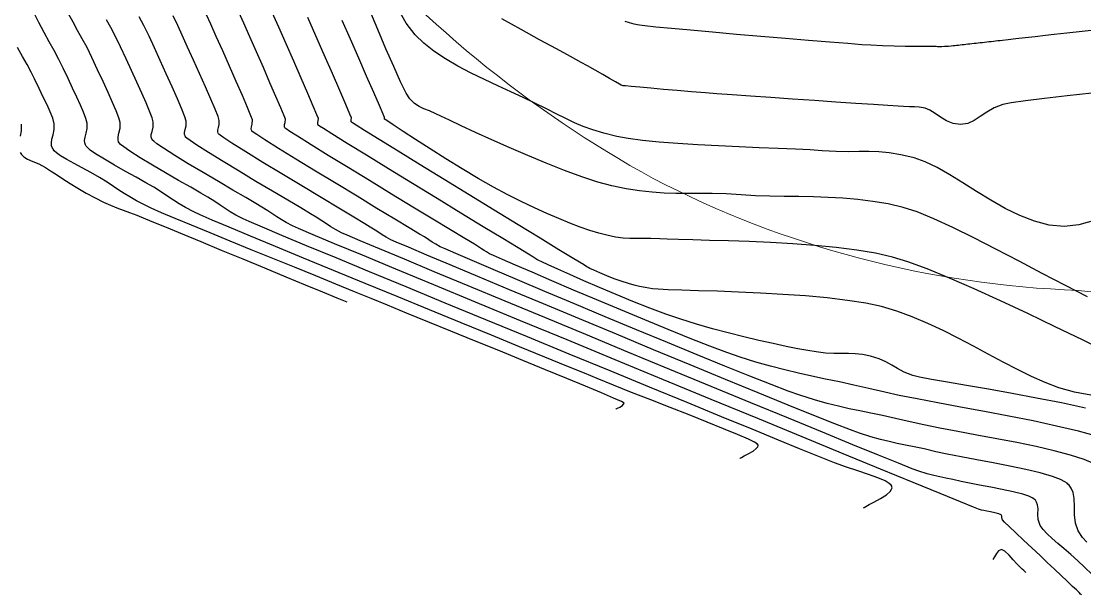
# Model space of a CAD drawing. Header units: millimetres. Extents: x 340454 to 342791, y 6993867 to 6995092.
# Drawn here: x 341734.6 to 341823, y 6994280.1 to 6994327.8 of the extents above; entities that cross this region are included whole.
import ezdxf

# ---------------------------------------------------------------- set-up
doc = ezdxf.new("R2010")
doc.units = ezdxf.units.MM
doc.header["$LTSCALE"] = 10
for name, color, linetype in [('T-HM-CURVA_INTERMEDIARIA', 45, 'Continuous'), ('T-HM-CURVA_MESTRA', 20, 'Continuous'), ('URB-Quadras', 3, 'Continuous')]:
    doc.layers.add(name, color=color, linetype=linetype)

msp = doc.modelspace()

# ---------------------------------------------------------------- linework, layer by layer
at = {"layer": 'T-HM-CURVA_INTERMEDIARIA', "color": 45, "linetype": 'Continuous', "lineweight": -3, "flags": 128}
for points, elevation in [([(341794.302, 6994291.456), (341794.347, 6994291.487), (341794.459, 6994291.554), (341794.671, 6994291.669), (341795, 6994291.841), (341795.411, 6994292.079), (341795.673, 6994292.279), (341795.795, 6994292.431), (341795.829, 6994292.532), (341795.828, 6994292.582), (341795.817, 6994292.607), (341795.746, 6994292.674), (341795.521, 6994292.811), (341795.024, 6994293.058), (341794.124, 6994293.457), (341792.968, 6994293.938), (341791.611, 6994294.484), (341790.112, 6994295.077), (341788.526, 6994295.699), (341786.909, 6994296.331), (341785.319, 6994296.956), (341783.812, 6994297.556), (341782.445, 6994298.112), (341781.392, 6994298.546), (341779.93, 6994299.146), (341778.117, 6994299.889), (341776.011, 6994300.752), (341773.673, 6994301.71), (341771.161, 6994302.739), (341768.534, 6994303.816), (341765.851, 6994304.917), (341763.171, 6994306.017), (341760.554, 6994307.094), (341758.057, 6994308.123), (341755.741, 6994309.081), (341753.665, 6994309.943), (341751.886, 6994310.686), (341750.466, 6994311.285), (341749.461, 6994311.718), (341748.932, 6994311.96), (341748.254, 6994312.321), (341747.714, 6994312.637), (341747.246, 6994312.936), (341746.784, 6994313.245), (341746.26, 6994313.592), (341745.608, 6994314.004), (341744.955, 6994314.387), (341744.151, 6994314.839), (341743.263, 6994315.331), (341742.361, 6994315.838), (341741.512, 6994316.332), (341740.786, 6994316.786), (341740.339, 6994317.103), (341740.105, 6994317.304), (341740.005, 6994317.417), (341739.974, 6994317.467), (341739.939, 6994317.542), (341739.892, 6994317.687), (341739.872, 6994317.896), (341739.911, 6994318.168), (341740.011, 6994318.516), (341740.094, 6994318.896), (341740.083, 6994319.335), (341739.977, 6994319.733), (341739.789, 6994320.237), (341739.533, 6994320.833), (341739.222, 6994321.51), (341738.87, 6994322.254), (341738.49, 6994323.054), (341738.096, 6994323.896), (341737.732, 6994324.635), (341737.339, 6994325.362), (341736.924, 6994326.1), (341736.495, 6994326.87), (341736.058, 6994327.695), (341735.62, 6994328.595)], 683), ([(341804.59, 6994287.353), (341804.647, 6994287.393), (341804.786, 6994287.479), (341805.045, 6994287.622), (341805.454, 6994287.835), (341805.999, 6994288.131), (341806.494, 6994288.447), (341806.79, 6994288.708), (341806.922, 6994288.904), (341806.957, 6994289.034), (341806.955, 6994289.099), (341806.944, 6994289.147), (341806.888, 6994289.244), (341806.727, 6994289.391), (341806.382, 6994289.593), (341805.773, 6994289.855), (341805.006, 6994290.133), (341804.123, 6994290.43), (341803.166, 6994290.75), (341802.177, 6994291.098), (341801.199, 6994291.477), (341800.514, 6994291.76), (341799.266, 6994292.272), (341797.52, 6994292.99), (341795.338, 6994293.886), (341792.785, 6994294.936), (341789.923, 6994296.112), (341786.817, 6994297.389), (341783.53, 6994298.741), (341780.124, 6994300.142), (341776.664, 6994301.566), (341773.213, 6994302.988), (341769.835, 6994304.381), (341766.592, 6994305.719), (341763.549, 6994306.977), (341760.769, 6994308.128), (341758.315, 6994309.147), (341756.25, 6994310.008), (341754.639, 6994310.684), (341753.545, 6994311.15), (341753.031, 6994311.381), (341752.435, 6994311.698), (341751.96, 6994311.976), (341751.548, 6994312.239), (341751.141, 6994312.511), (341750.68, 6994312.816), (341750.107, 6994313.178), (341749.522, 6994313.525), (341748.686, 6994314.007), (341747.683, 6994314.582), (341746.594, 6994315.211), (341745.501, 6994315.851), (341744.486, 6994316.462), (341743.631, 6994317.004), (341743.118, 6994317.359), (341742.86, 6994317.566), (341742.758, 6994317.671), (341742.731, 6994317.713), (341742.692, 6994317.796), (341742.648, 6994317.958), (341742.645, 6994318.19), (341742.716, 6994318.496), (341742.825, 6994318.906), (341742.828, 6994319.389), (341742.715, 6994319.788), (341742.498, 6994320.356), (341742.194, 6994321.065), (341741.821, 6994321.889), (341741.399, 6994322.802), (341740.944, 6994323.775), (341740.476, 6994324.784), (341740.071, 6994325.615), (341739.677, 6994326.355), (341739.291, 6994327.044), (341738.911, 6994327.719), (341738.535, 6994328.419)], 684), ([(341823.146, 6994284.5), (341822.785, 6994284.899), (341822.429, 6994285.44), (341822.19, 6994286.093), (341822.123, 6994286.773), (341822.126, 6994287.46), (341822.102, 6994288.13), (341821.996, 6994288.641), (341821.832, 6994289.001), (341821.671, 6994289.229), (341821.572, 6994289.338), (341821.502, 6994289.402), (341821.319, 6994289.53), (341820.949, 6994289.719), (341820.296, 6994289.965), (341819.268, 6994290.264), (341818.063, 6994290.552), (341816.742, 6994290.829), (341815.369, 6994291.094), (341814.005, 6994291.347), (341812.712, 6994291.587), (341811.552, 6994291.814), (341810.589, 6994292.027), (341809.621, 6994292.253), (341808.796, 6994292.43), (341808.069, 6994292.578), (341807.391, 6994292.716), (341806.717, 6994292.864), (341805.999, 6994293.041), (341805.19, 6994293.267), (341804.244, 6994293.562), (341803.496, 6994293.835), (341802.212, 6994294.335), (341800.463, 6994295.035), (341798.317, 6994295.905), (341795.843, 6994296.916), (341793.111, 6994298.038), (341790.189, 6994299.243), (341787.147, 6994300.502), (341784.054, 6994301.785), (341780.979, 6994303.064), (341777.992, 6994304.309), (341775.16, 6994305.492), (341772.555, 6994306.582), (341770.243, 6994307.552), (341768.296, 6994308.372), (341766.781, 6994309.014), (341765.769, 6994309.447), (341765.327, 6994309.643), (341764.915, 6994309.864), (341764.596, 6994310.056), (341764.311, 6994310.243), (341764.001, 6994310.45), (341763.604, 6994310.702), (341763.143, 6994310.98), (341762.242, 6994311.519), (341761.003, 6994312.26), (341759.527, 6994313.144), (341757.914, 6994314.114), (341756.265, 6994315.111), (341754.68, 6994316.076), (341753.26, 6994316.951), (341752.107, 6994317.677), (341751.443, 6994318.112), (341751.13, 6994318.333), (341751.021, 6994318.424), (341750.999, 6994318.45), (341750.974, 6994318.506), (341750.945, 6994318.611), (341750.943, 6994318.764), (341750.99, 6994318.964), (341751.061, 6994319.233), (341751.063, 6994319.55), (341750.955, 6994319.876), (341750.705, 6994320.495), (341750.346, 6994321.343), (341749.908, 6994322.35), (341749.422, 6994323.451), (341748.918, 6994324.578), (341748.429, 6994325.664), (341747.984, 6994326.643), (341747.615, 6994327.447), (341747.226, 6994328.247)], 687), ([(341823.636, 6994291.076), (341822.915, 6994291.376), (341821.781, 6994291.742), (341820.436, 6994292.099), (341818.934, 6994292.444), (341817.328, 6994292.778), (341815.67, 6994293.1), (341814.014, 6994293.409), (341812.413, 6994293.704), (341810.92, 6994293.985), (341809.587, 6994294.251), (341808.468, 6994294.502), (341807.233, 6994294.791), (341806.153, 6994295.027), (341805.185, 6994295.226), (341804.284, 6994295.409), (341803.409, 6994295.594), (341802.516, 6994295.799), (341801.562, 6994296.042), (341800.504, 6994296.343), (341799.298, 6994296.72), (341798.329, 6994297.064), (341796.924, 6994297.601), (341795.151, 6994298.302), (341793.078, 6994299.138), (341790.772, 6994300.08), (341788.301, 6994301.099), (341785.733, 6994302.165), (341783.135, 6994303.249), (341780.576, 6994304.321), (341778.123, 6994305.354), (341775.843, 6994306.317), (341773.805, 6994307.181), (341772.077, 6994307.917), (341770.726, 6994308.495), (341769.819, 6994308.887), (341769.426, 6994309.063), (341769.043, 6994309.271), (341768.755, 6994309.452), (341768.472, 6994309.641), (341768.103, 6994309.876), (341767.701, 6994310.12), (341766.848, 6994310.634), (341765.636, 6994311.364), (341764.158, 6994312.255), (341762.505, 6994313.254), (341760.769, 6994314.307), (341759.042, 6994315.358), (341757.416, 6994316.353), (341755.982, 6994317.24), (341754.833, 6994317.962), (341754.18, 6994318.385), (341753.877, 6994318.594), (341753.775, 6994318.675), (341753.756, 6994318.696), (341753.729, 6994318.757), (341753.706, 6994318.872), (341753.725, 6994319.037), (341753.79, 6994319.265), (341753.808, 6994319.604), (341753.687, 6994319.944), (341753.397, 6994320.649), (341752.978, 6994321.63), (341752.47, 6994322.798), (341751.912, 6994324.064), (341751.346, 6994325.339), (341750.811, 6994326.535), (341750.348, 6994327.564), (341749.995, 6994328.335)], 688), ([(341824.05, 6994293.277), (341822.44, 6994293.723), (341820.634, 6994294.157), (341818.694, 6994294.577), (341816.677, 6994294.983), (341814.645, 6994295.37), (341812.658, 6994295.739), (341810.774, 6994296.085), (341809.054, 6994296.409), (341807.559, 6994296.706), (341806.347, 6994296.976), (341805.025, 6994297.288), (341803.778, 6994297.565), (341802.588, 6994297.819), (341801.437, 6994298.06), (341800.307, 6994298.301), (341799.181, 6994298.552), (341798.04, 6994298.824), (341796.867, 6994299.128), (341795.643, 6994299.476), (341794.351, 6994299.879), (341793.233, 6994300.268), (341791.821, 6994300.799), (341790.175, 6994301.445), (341788.354, 6994302.179), (341786.417, 6994302.974), (341784.424, 6994303.804), (341782.432, 6994304.642), (341780.502, 6994305.461), (341778.693, 6994306.234), (341777.063, 6994306.936), (341775.672, 6994307.538), (341774.579, 6994308.015), (341773.844, 6994308.339), (341773.524, 6994308.484), (341773.258, 6994308.629), (341773.057, 6994308.755), (341772.859, 6994308.887), (341772.602, 6994309.051), (341772.253, 6994309.263), (341771.449, 6994309.75), (341770.275, 6994310.461), (341768.814, 6994311.348), (341767.148, 6994312.359), (341765.363, 6994313.445), (341763.54, 6994314.556), (341761.765, 6994315.641), (341760.12, 6994316.652), (341758.688, 6994317.537), (341757.554, 6994318.247), (341756.917, 6994318.656), (341756.625, 6994318.852), (341756.528, 6994318.925), (341756.512, 6994318.942), (341756.491, 6994318.99), (341756.473, 6994319.08), (341756.488, 6994319.211), (341756.539, 6994319.391), (341756.553, 6994319.658), (341756.443, 6994319.956), (341756.169, 6994320.616), (341755.766, 6994321.556), (341755.272, 6994322.696), (341754.72, 6994323.955), (341754.149, 6994325.254), (341753.593, 6994326.51), (341753.088, 6994327.644), (341752.67, 6994328.575)], 689), ([(341823.207, 6994304.909), (341821.361, 6994305.851), (341819.447, 6994306.848), (341817.51, 6994307.863), (341815.593, 6994308.861), (341813.743, 6994309.806), (341812.003, 6994310.662), (341810.419, 6994311.391), (341809.035, 6994311.959), (341807.896, 6994312.33), (341806.627, 6994312.62), (341805.369, 6994312.837), (341804.12, 6994312.993), (341802.881, 6994313.098), (341801.65, 6994313.165), (341800.428, 6994313.204), (341799.213, 6994313.226), (341798.004, 6994313.244), (341796.802, 6994313.267), (341795.605, 6994313.308), (341794.413, 6994313.377), (341793.165, 6994313.449), (341792.024, 6994313.483), (341790.963, 6994313.494), (341789.958, 6994313.495), (341788.982, 6994313.501), (341788.012, 6994313.527), (341787.021, 6994313.588), (341785.984, 6994313.697), (341784.875, 6994313.87), (341783.67, 6994314.12), (341782.518, 6994314.435), (341781.196, 6994314.872), (341779.751, 6994315.403), (341778.232, 6994316.003), (341776.685, 6994316.646), (341775.157, 6994317.304), (341773.696, 6994317.953), (341772.35, 6994318.564), (341771.165, 6994319.112), (341770.189, 6994319.571), (341769.47, 6994319.914), (341769.054, 6994320.115), (341768.515, 6994320.354), (341768.065, 6994320.534), (341767.668, 6994320.717), (341767.288, 6994320.967), (341766.888, 6994321.349), (341766.585, 6994321.842), (341766.127, 6994322.777), (341765.554, 6994324.043), (341764.91, 6994325.528), (341764.236, 6994327.12), (341763.574, 6994328.707)], 693), ([(341823.861, 6994311.272), (341822.471, 6994310.896), (341821.25, 6994310.756), (341820.026, 6994310.864), (341818.796, 6994311.175), (341817.569, 6994311.648), (341816.353, 6994312.244), (341815.156, 6994312.922), (341813.986, 6994313.641), (341812.85, 6994314.362), (341811.756, 6994315.043), (341810.712, 6994315.646), (341809.725, 6994316.129), (341808.805, 6994316.451), (341807.684, 6994316.708), (341806.718, 6994316.864), (341805.854, 6994316.943), (341805.038, 6994316.97), (341804.214, 6994316.969), (341803.329, 6994316.965), (341802.329, 6994316.983), (341801.158, 6994317.045), (341800.169, 6994317.107), (341798.934, 6994317.168), (341797.503, 6994317.231), (341795.926, 6994317.298), (341794.253, 6994317.372), (341792.535, 6994317.453), (341790.822, 6994317.544), (341789.164, 6994317.648), (341787.611, 6994317.766), (341786.214, 6994317.9), (341785.023, 6994318.053), (341784.088, 6994318.226), (341783.006, 6994318.5), (341782.098, 6994318.774), (341781.308, 6994319.06), (341780.582, 6994319.369), (341779.866, 6994319.71), (341779.105, 6994320.095), (341778.246, 6994320.534), (341777.234, 6994321.037), (341776.298, 6994321.48), (341775.277, 6994321.947), (341774.199, 6994322.439), (341773.09, 6994322.958), (341771.979, 6994323.503), (341770.891, 6994324.077), (341769.855, 6994324.681), (341768.897, 6994325.316), (341768.045, 6994325.982), (341767.325, 6994326.681), (341766.585, 6994327.651), (341765.967, 6994328.725)], 694), ([(341823.581, 6994281.822), (341822.946, 6994282.423), (341822.384, 6994282.956), (341821.802, 6994283.488), (341821.245, 6994283.968), (341820.727, 6994284.405), (341820.26, 6994284.809), (341819.854, 6994285.186), (341819.522, 6994285.547), (341819.277, 6994285.899), (341819.106, 6994286.38), (341819.078, 6994286.841), (341819.088, 6994287.277), (341819.052, 6994287.606), (341818.966, 6994287.839), (341818.866, 6994287.988), (341818.802, 6994288.061), (341818.752, 6994288.105), (341818.616, 6994288.194), (341818.332, 6994288.324), (341817.824, 6994288.492), (341817.03, 6994288.695), (341816.123, 6994288.888), (341815.17, 6994289.07), (341814.239, 6994289.243), (341813.397, 6994289.403), (341812.71, 6994289.552), (341812.013, 6994289.713), (341811.442, 6994289.831), (341810.937, 6994289.934), (341810.434, 6994290.047), (341809.873, 6994290.195), (341809.191, 6994290.403), (341808.644, 6994290.611), (341807.505, 6994291.065), (341805.838, 6994291.74), (341803.712, 6994292.607), (341801.192, 6994293.639), (341798.345, 6994294.808), (341795.236, 6994296.088), (341791.933, 6994297.449), (341788.501, 6994298.866), (341785.007, 6994300.311), (341781.517, 6994301.755), (341778.097, 6994303.172), (341774.814, 6994304.534), (341771.734, 6994305.814), (341768.923, 6994306.984), (341766.448, 6994308.016), (341764.374, 6994308.884), (341762.769, 6994309.559), (341761.698, 6994310.014), (341761.228, 6994310.222), (341760.721, 6994310.495), (341760.328, 6994310.731), (341759.977, 6994310.962), (341759.594, 6994311.217), (341759.105, 6994311.527), (341758.645, 6994311.804), (341757.833, 6994312.285), (341756.751, 6994312.926), (341755.482, 6994313.68), (341754.107, 6994314.499), (341752.709, 6994315.338), (341751.37, 6994316.151), (341750.172, 6994316.89), (341749.196, 6994317.51), (341748.632, 6994317.888), (341748.362, 6994318.088), (341748.265, 6994318.176), (341748.243, 6994318.205), (341748.213, 6994318.269), (341748.179, 6994318.394), (341748.177, 6994318.572), (341748.232, 6994318.808), (341748.316, 6994319.124), (341748.318, 6994319.496), (341748.202, 6994319.862), (341747.946, 6994320.505), (341747.583, 6994321.359), (341747.143, 6994322.362), (341746.657, 6994323.447), (341746.157, 6994324.552), (341745.673, 6994325.61), (341745.236, 6994326.559), (341744.8, 6994327.453), (341744.409, 6994328.184)], 686), ([(341823.467, 6994296.72), (341822.132, 6994296.969), (341820.807, 6994297.347), (341819.695, 6994297.774), (341818.551, 6994298.283), (341817.378, 6994298.856), (341816.179, 6994299.477), (341814.959, 6994300.127), (341813.719, 6994300.791), (341812.465, 6994301.451), (341811.198, 6994302.089), (341809.923, 6994302.689), (341808.642, 6994303.233), (341807.36, 6994303.705), (341806.079, 6994304.086), (341804.773, 6994304.369), (341803.248, 6994304.607), (341801.558, 6994304.806), (341799.755, 6994304.969), (341797.891, 6994305.102), (341796.019, 6994305.207), (341794.19, 6994305.291), (341792.458, 6994305.356), (341790.874, 6994305.408), (341789.49, 6994305.45), (341788.36, 6994305.487), (341787.535, 6994305.524), (341787.068, 6994305.564), (341786.454, 6994305.666), (341785.967, 6994305.761), (341785.526, 6994305.868), (341785.05, 6994306.006), (341784.457, 6994306.195), (341783.863, 6994306.406), (341783.251, 6994306.649), (341782.674, 6994306.894), (341782.19, 6994307.109), (341781.854, 6994307.263), (341781.722, 6994307.325), (341781.661, 6994307.362), (341781.601, 6994307.4), (341781.312, 6994307.576), (341780.512, 6994308.065), (341779.286, 6994308.814), (341777.72, 6994309.772), (341775.897, 6994310.887), (341773.904, 6994312.107), (341771.826, 6994313.381), (341769.746, 6994314.655), (341767.752, 6994315.88), (341765.927, 6994317.002), (341764.356, 6994317.971), (341763.126, 6994318.733), (341762.443, 6994319.161), (341762.136, 6994319.357), (341762.039, 6994319.422), (341762.024, 6994319.434), (341762.011, 6994319.467), (341762.008, 6994319.528), (341762.031, 6994319.62), (341762.044, 6994319.765), (341761.914, 6994320.084), (341761.573, 6994320.88), (341761.069, 6994322.043), (341760.453, 6994323.46), (341759.772, 6994325.018), (341759.077, 6994326.605), (341758.417, 6994328.108)], 691), ([(341824.956, 6994300.255), (341822.785, 6994301.32), (341820.525, 6994302.415), (341818.233, 6994303.509), (341815.966, 6994304.568), (341813.78, 6994305.56), (341811.733, 6994306.452), (341809.88, 6994307.213), (341808.28, 6994307.809), (341806.988, 6994308.208), (341805.594, 6994308.516), (341804.026, 6994308.774), (341802.325, 6994308.987), (341800.536, 6994309.16), (341798.703, 6994309.297), (341796.868, 6994309.404), (341795.076, 6994309.486), (341793.371, 6994309.547), (341791.796, 6994309.592), (341790.394, 6994309.625), (341789.21, 6994309.653), (341788.286, 6994309.679), (341787.667, 6994309.709), (341786.905, 6994309.748), (341786.265, 6994309.756), (341785.702, 6994309.751), (341785.166, 6994309.755), (341784.611, 6994309.787), (341783.989, 6994309.867), (341783.252, 6994310.015), (341782.588, 6994310.188), (341781.854, 6994310.414), (341781.054, 6994310.691), (341780.19, 6994311.019), (341779.265, 6994311.398), (341778.28, 6994311.826), (341777.238, 6994312.304), (341776.142, 6994312.829), (341774.993, 6994313.402), (341773.851, 6994314.013), (341772.579, 6994314.741), (341771.236, 6994315.544), (341769.88, 6994316.38), (341768.57, 6994317.205), (341767.365, 6994317.978), (341766.325, 6994318.654), (341765.508, 6994319.192), (341765.055, 6994319.493), (341764.852, 6994319.63), (341764.789, 6994319.674), (341764.781, 6994319.68), (341764.778, 6994319.688), (341764.779, 6994319.714), (341764.785, 6994319.765), (341764.789, 6994319.819), (341764.674, 6994320.086), (341764.36, 6994320.809), (341763.889, 6994321.892), (341763.303, 6994323.237), (341762.644, 6994324.748), (341761.954, 6994326.329), (341761.275, 6994327.882)], 692), ([(341784.751, 6994327.814), (341785.12, 6994327.69), (341785.498, 6994327.596), (341785.985, 6994327.499), (341786.423, 6994327.445), (341787.329, 6994327.353), (341788.623, 6994327.23), (341790.225, 6994327.083), (341792.053, 6994326.92), (341794.028, 6994326.747), (341796.068, 6994326.57), (341798.094, 6994326.398), (341800.025, 6994326.236), (341801.781, 6994326.093), (341803.28, 6994325.974), (341804.443, 6994325.886), (341805.189, 6994325.837), (341806.158, 6994325.794), (341807.134, 6994325.765), (341808.061, 6994325.746), (341808.884, 6994325.737), (341809.548, 6994325.733), (341809.998, 6994325.732), (341810.178, 6994325.732), (341810.289, 6994325.73), (341810.399, 6994325.728), (341810.511, 6994325.725), (341810.626, 6994325.723), (341810.741, 6994325.72), (341810.859, 6994325.718), (341810.977, 6994325.714), (341811.098, 6994325.713), (341811.311, 6994325.724), (341811.647, 6994325.746), (341811.884, 6994325.763), (341812.028, 6994325.778), (341812.173, 6994325.795), (341812.319, 6994325.812), (341812.472, 6994325.829), (341812.624, 6994325.846), (341812.782, 6994325.864), (341812.939, 6994325.881), (341813.103, 6994325.9), (341813.265, 6994325.918), (341813.433, 6994325.937), (341813.601, 6994325.956), (341813.772, 6994325.975), (341813.944, 6994325.994), (341814.118, 6994326.014), (341814.294, 6994326.033), (341814.472, 6994326.053), (341814.651, 6994326.073), (341814.831, 6994326.094), (341815.012, 6994326.114), (341815.195, 6994326.135), (341815.378, 6994326.155), (341815.562, 6994326.176), (341815.746, 6994326.196), (341815.931, 6994326.217), (341816.151, 6994326.242), (341816.611, 6994326.293), (341817.255, 6994326.366), (341818.024, 6994326.452), (341818.863, 6994326.546), (341819.716, 6994326.642), (341820.423, 6994326.722), (341821.473, 6994326.841), (341822.769, 6994326.988), (341824.216, 6994327.152)], 696), ([(341784.014, 6994295.558), (341784.05, 6994295.582), (341784.147, 6994295.636), (341784.329, 6994295.732), (341784.568, 6994295.876), (341784.702, 6994296.065), (341784.47, 6994296.194), (341783.823, 6994296.484), (341782.814, 6994296.916), (341781.5, 6994297.466), (341779.935, 6994298.113), (341778.175, 6994298.837), (341776.275, 6994299.614), (341774.29, 6994300.424), (341772.275, 6994301.244), (341770.286, 6994302.053), (341768.378, 6994302.83), (341766.605, 6994303.552), (341765.025, 6994304.199), (341763.69, 6994304.748), (341762.306, 6994305.317), (341760.753, 6994305.951), (341759.073, 6994306.635), (341757.309, 6994307.351), (341755.506, 6994308.084), (341753.706, 6994308.816), (341751.953, 6994309.531), (341750.289, 6994310.212), (341748.759, 6994310.843), (341747.405, 6994311.408), (341746.27, 6994311.89), (341745.399, 6994312.273), (341744.833, 6994312.539), (341744.171, 6994312.889), (341743.63, 6994313.2), (341743.164, 6994313.489), (341742.726, 6994313.778), (341742.269, 6994314.084), (341741.745, 6994314.428), (341741.108, 6994314.829), (341740.391, 6994315.245), (341739.678, 6994315.626), (341738.997, 6994315.978), (341738.381, 6994316.307), (341737.859, 6994316.619), (341737.529, 6994316.862), (341737.344, 6994317.042), (341737.253, 6994317.161), (341737.218, 6994317.221), (341737.179, 6994317.303), (341737.127, 6994317.464), (341737.105, 6994317.695), (341737.148, 6994317.995), (341737.258, 6994318.378), (341737.35, 6994318.797), (341737.338, 6994319.281), (341737.216, 6994319.748), (341737.016, 6994320.274), (341736.752, 6994320.86), (341736.438, 6994321.509), (341736.088, 6994322.224), (341735.716, 6994323.008), (341735.433, 6994323.58), (341735.094, 6994324.204), (341734.711, 6994324.886), (341734.295, 6994325.627)], 682), ([(341734.594, 6994319.245), (341734.608, 6994318.711), (341734.507, 6994318.249)], 681), ([(341734.512, 6994316.886), (341734.623, 6994316.73), (341734.815, 6994316.541), (341735.116, 6994316.347), (341735.557, 6994316.151), (341736.058, 6994315.943), (341736.609, 6994315.655), (341737.044, 6994315.377), (341737.531, 6994315.055), (341738.069, 6994314.698), (341738.659, 6994314.316), (341739.3, 6994313.918), (341739.992, 6994313.516), (341740.735, 6994313.119), (341741.434, 6994312.775), (341742.025, 6994312.51), (341742.553, 6994312.294), (341743.064, 6994312.102), (341743.601, 6994311.904), (341744.21, 6994311.674), (341744.936, 6994311.383), (341745.607, 6994311.105), (341746.64, 6994310.678), (341747.968, 6994310.13), (341749.519, 6994309.489), (341751.225, 6994308.784), (341753.017, 6994308.044), (341754.824, 6994307.297), (341756.577, 6994306.572), (341758.207, 6994305.899), (341759.645, 6994305.305), (341760.82, 6994304.819), (341761.664, 6994304.47)], 681), ([(341818.089, 6994281.97), (341818.063, 6994281.995), (341818.007, 6994282.049), (341817.913, 6994282.137), (341817.77, 6994282.273), (341817.562, 6994282.47), (341817.323, 6994282.697), (341817.027, 6994283.024), (341816.683, 6994283.428), (341816.341, 6994283.768), (341816.048, 6994283.904), (341815.818, 6994283.792), (341815.626, 6994283.549), (341815.467, 6994283.275), (341815.336, 6994283.068)], 684)]:
    msp.add_lwpolyline(points, dxfattribs=dict(at, elevation=elevation))
at = {"layer": 'T-HM-CURVA_MESTRA', "color": 20, "linetype": 'Continuous', "lineweight": -3, "flags": 128}
for points, elevation in [([(341823.025, 6994295.641), (341821.027, 6994296.075), (341818.975, 6994296.483), (341816.936, 6994296.862), (341814.975, 6994297.209), (341813.159, 6994297.521), (341811.554, 6994297.795), (341810.228, 6994298.028), (341809.245, 6994298.218), (341808.673, 6994298.362), (341807.969, 6994298.646), (341807.413, 6994298.932), (341806.93, 6994299.215), (341806.446, 6994299.486), (341805.884, 6994299.738), (341805.171, 6994299.965), (341804.511, 6994300.101), (341803.908, 6994300.164), (341803.331, 6994300.181), (341802.748, 6994300.179), (341802.128, 6994300.183), (341801.439, 6994300.22), (341800.65, 6994300.316), (341799.969, 6994300.431), (341799.132, 6994300.586), (341798.159, 6994300.778), (341797.073, 6994301.007), (341795.896, 6994301.27), (341794.649, 6994301.565), (341793.355, 6994301.892), (341792.034, 6994302.247), (341790.71, 6994302.629), (341789.404, 6994303.037), (341788.166, 6994303.463), (341786.827, 6994303.962), (341785.431, 6994304.511), (341784.025, 6994305.087), (341782.652, 6994305.666), (341781.357, 6994306.225), (341780.185, 6994306.741), (341779.181, 6994307.19), (341778.389, 6994307.549), (341777.855, 6994307.795), (341777.623, 6994307.905), (341777.432, 6994308.011), (341777.286, 6994308.106), (341777.102, 6994308.225), (341776.757, 6994308.435), (341775.894, 6994308.96), (341774.607, 6994309.744), (341772.991, 6994310.729), (341771.141, 6994311.857), (341769.15, 6994313.072), (341767.115, 6994314.316), (341765.13, 6994315.532), (341763.29, 6994316.663), (341761.688, 6994317.651), (341760.421, 6994318.44), (341759.712, 6994318.888), (341759.389, 6994319.099), (341759.285, 6994319.173), (341759.268, 6994319.188), (341759.253, 6994319.223), (341759.24, 6994319.289), (341759.25, 6994319.385), (341759.288, 6994319.516), (341759.298, 6994319.711), (341759.178, 6994320.02), (341758.871, 6994320.748), (341758.418, 6994321.8), (341757.862, 6994323.078), (341757.246, 6994324.487), (341756.613, 6994325.929), (341756.005, 6994327.309), (341755.464, 6994328.53)], 690), ([(341822.696, 6994280.133), (341822.632, 6994280.194), (341822.497, 6994280.322), (341822.279, 6994280.528), (341821.959, 6994280.832), (341821.511, 6994281.256), (341821.011, 6994281.73), (341820.458, 6994282.253), (341819.853, 6994282.826), (341819.254, 6994283.39), (341818.578, 6994284.021), (341817.885, 6994284.667), (341817.233, 6994285.276), (341816.683, 6994285.796), (341816.294, 6994286.174), (341816.125, 6994286.357), (341816.086, 6994286.513), (341816.087, 6994286.657), (341816.032, 6994286.783), (341815.839, 6994286.868), (341815.504, 6994286.946), (341815.133, 6994287.016), (341814.831, 6994287.077), (341814.582, 6994287.132), (341814.383, 6994287.175), (341814.138, 6994287.245), (341813.731, 6994287.409), (341812.644, 6994287.853), (341810.947, 6994288.549), (341808.712, 6994289.467), (341806.009, 6994290.579), (341802.909, 6994291.854), (341799.484, 6994293.263), (341795.805, 6994294.778), (341791.942, 6994296.37), (341787.967, 6994298.009), (341783.95, 6994299.665), (341779.963, 6994301.311), (341776.077, 6994302.916), (341772.362, 6994304.451), (341768.89, 6994305.888), (341765.731, 6994307.197), (341762.958, 6994308.349), (341760.64, 6994309.314), (341758.848, 6994310.064), (341757.655, 6994310.57), (341757.13, 6994310.801), (341756.615, 6994311.075), (341756.205, 6994311.315), (341755.85, 6994311.542), (341755.499, 6994311.777), (341755.101, 6994312.04), (341754.606, 6994312.353), (341754.085, 6994312.663), (341753.252, 6994313.152), (341752.192, 6994313.772), (341750.987, 6994314.479), (341749.724, 6994315.226), (341748.487, 6994315.967), (341747.36, 6994316.656), (341746.428, 6994317.249), (341745.88, 6994317.622), (341745.612, 6994317.828), (341745.511, 6994317.924), (341745.487, 6994317.959), (341745.453, 6994318.033), (341745.413, 6994318.176), (341745.411, 6994318.381), (341745.474, 6994318.652), (341745.57, 6994319.015), (341745.573, 6994319.443), (341745.473, 6994319.786), (341745.268, 6994320.321), (341744.977, 6994321.014), (341744.617, 6994321.83), (341744.207, 6994322.738), (341743.765, 6994323.703), (341743.309, 6994324.692), (341742.856, 6994325.672), (341742.432, 6994326.546), (341742.047, 6994327.277), (341741.691, 6994327.913)], 685), ([(341823.551, 6994321.833), (341821.502, 6994321.607), (341819.634, 6994321.39), (341818.052, 6994321.191), (341816.862, 6994321.018), (341816.17, 6994320.882), (341815.432, 6994320.598), (341814.822, 6994320.248), (341814.29, 6994319.882), (341813.785, 6994319.555), (341813.258, 6994319.318), (341812.659, 6994319.225), (341812.041, 6994319.308), (341811.486, 6994319.527), (341810.985, 6994319.821), (341810.529, 6994320.133), (341810.108, 6994320.403), (341809.713, 6994320.573), (341809.219, 6994320.67), (341808.822, 6994320.696), (341808.417, 6994320.695), (341807.904, 6994320.713), (341807.469, 6994320.744), (341806.618, 6994320.802), (341805.423, 6994320.883), (341803.959, 6994320.982), (341802.301, 6994321.094), (341800.521, 6994321.215), (341798.695, 6994321.34), (341796.897, 6994321.464), (341795.2, 6994321.581), (341793.679, 6994321.688), (341792.408, 6994321.78), (341791.461, 6994321.851), (341790.296, 6994321.944), (341789.115, 6994322.042), (341787.971, 6994322.14), (341786.915, 6994322.233), (341786, 6994322.314), (341785.277, 6994322.38), (341784.799, 6994322.425), (341784.617, 6994322.443), (341784.527, 6994322.466), (341784.439, 6994322.496), (341784.304, 6994322.572), (341783.974, 6994322.762), (341783.495, 6994323.039), (341782.917, 6994323.373), (341782.288, 6994323.737), (341781.655, 6994324.1), (341781.136, 6994324.389), (341780.25, 6994324.873), (341779.071, 6994325.514), (341777.676, 6994326.274), (341776.139, 6994327.115), (341774.537, 6994327.998)], 695)]:
    msp.add_lwpolyline(points, dxfattribs=dict(at, elevation=elevation))
at = {"layer": 'URB-Quadras', "color": 252, "lineweight": 0}
msp.add_lwpolyline([(341824.328, 6994335.391, -0.242493), (341783.148, 6994357.069), (341759.849, 6994337.16, 0.093375), (341787.12, 6994314.736, 0.111669), (341822.429, 6994305.438), (341829.5, 6994304.714), (341855.043, 6994302.871), (341900.835, 6994299.568), (341920.811, 6994334.053, -0.063932), (341897.42, 6994329.403, -0.032775), (341885.301, 6994329.369)], format="xyb", close=True, dxfattribs=at)

doc.saveas('drawing.dxf')
